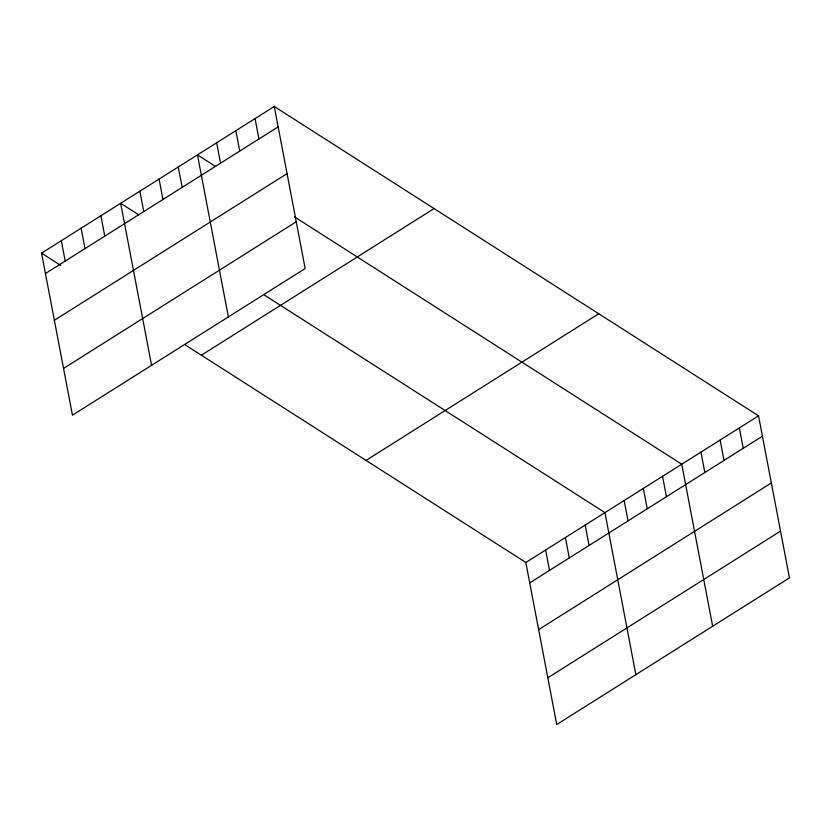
<?xml version="1.0" encoding="UTF-8"?>
<svg xmlns="http://www.w3.org/2000/svg" width="831" height="831" viewBox="0 0 831 831"><rect width="100%" height="100%" fill="white"/><g stroke="black" fill="none" stroke-linecap="round" stroke-linejoin="round"><path stroke-width="1.25" d="M274.261 106.482L305.164 268.517L72.463 415.178L41.55 253.143L274.261 106.482L758.537 415.822L789.45 577.857L556.739 724.518L525.836 562.483L185.386 345.021M45.435 273.534L278.146 126.873M54.358 320.278L287.059 173.617M63.54 368.434L296.252 221.773M201.362 355.232L434.073 208.571M366.024 460.405L598.725 313.744M525.836 562.483L758.537 415.822M529.721 582.874L762.432 436.213M538.644 629.618L771.345 482.946M547.826 677.774L780.538 531.113M215.572 166.449L197.466 154.888L228.369 316.912M294.413 216.818L681.752 464.217L712.655 626.252M138.787 214.855L120.672 203.283L151.574 365.308M264.507 295.161L604.958 512.623L635.86 674.647M41.55 253.143L60.725 265.401M739.341 427.923L743.236 448.304M720.145 440.025L724.03 460.405M700.948 452.126L704.833 472.507M662.546 476.319L666.441 496.709M643.35 488.42L647.245 508.811M624.154 500.522L628.039 520.902M585.18 525.088L589.065 545.468M565.392 537.553L569.287 557.933M545.614 550.018L549.499 570.409M255.055 118.584L258.95 138.974M235.859 130.685L239.744 151.065M216.662 142.787L220.547 163.167M178.26 166.979L182.155 187.37M159.064 179.081L162.959 199.471M139.868 191.182L143.753 211.562M100.894 215.748L104.779 236.129M81.106 228.213L85.001 248.604M61.328 240.678L65.223 261.069"/></g></svg>
